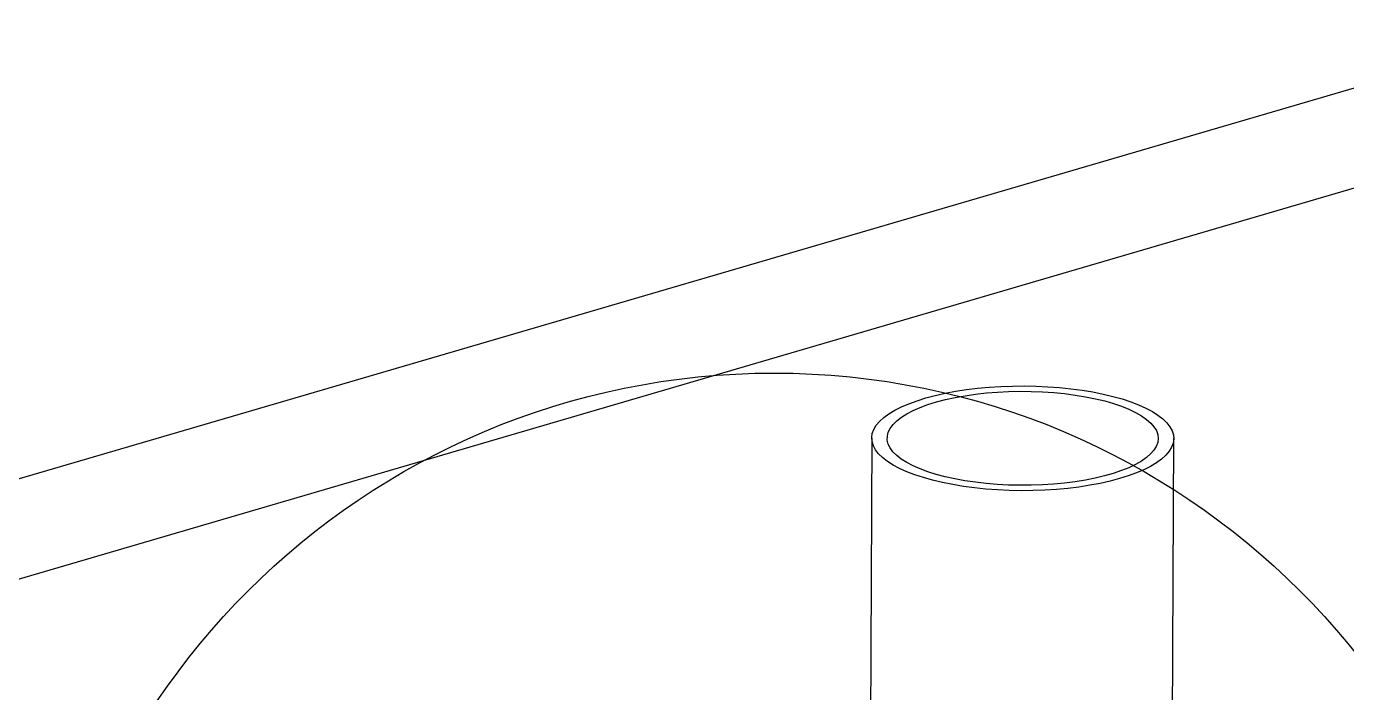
# Model space of a CAD drawing. Header units: millimetres. Extents: x 0 to 42050, y 0 to 29700.
# Drawn here: x 8233 to 11200, y 13352 to 14850 of the extents above; entities that cross this region are included whole.
import ezdxf

# ---------------------------------------------------------------- set-up
doc = ezdxf.new("R2010")
doc.units = ezdxf.units.MM
doc.header["$LTSCALE"] = 50

msp = doc.modelspace()

# ---------------------------------------------------------------- linework, layer by layer
at = {"color": 7, "linetype": 'Continuous', "lineweight": 25}
for p, q in [((11689.9, 14850), (7546.3, 13636.7)), ((11847.5, 14670.7), (7703.9, 13457.4)), ((10132.5, 13924.4), (10125.8, 12266.7)), ((10804.9, 12348.8), (10811.4, 13923.4))]:
    msp.add_line(p, q, dxfattribs=at)
at = {"color": 7, "linetype": 'Continuous', "lineweight": 25, "elevation": 0, "flags": 128}
for points in [[(10167.9, 13872), (10157, 13880.4), (10148, 13889.2), (10141.1, 13898.1), (10136.2, 13907.2), (10133.3, 13916.4), (10132.6, 13925.6), (10133.9, 13934.9), (10137.3, 13944), (10142.8, 13953.1), (10150.3, 13962), (10159.8, 13970.6), (10171.3, 13978.9), (10184.5, 13986.9), (10199.6, 13994.5), (10216.3, 14001.7), (10234.6, 14008.4), (10254.4, 14014.6), (10275.5, 14020.2), (10297.8, 14025.2), (10321.2, 14029.6), (10345.5, 14033.4), (10370.6, 14036.5), (10396.4, 14038.8), (10422.5, 14040.5), (10449, 14041.5), (10475.7, 14041.7), (10502.3, 14041.2), (10528.7, 14040), (10554.8, 14038), (10580.4, 14035.4), (10605.3, 14032.1), (10629.4, 14028.1), (10652.5, 14023.4), (10674.5, 14018.2), (10695.2, 14012.3), (10714.6, 14006), (10732.4, 13999.1), (10748.7, 13991.7), (10763.3, 13984), (10776, 13975.8), (10786.9, 13967.4), (10795.9, 13958.6), (10802.8, 13949.7), (10807.7, 13940.6), (10810.6, 13931.4), (10811.3, 13922.2), (10810, 13912.9), (10806.6, 13903.8), (10801.1, 13894.7), (10793.6, 13885.8), (10784.1, 13877.2), (10772.7, 13868.9), (10759.4, 13860.9), (10744.3, 13853.3), (10727.6, 13846.1), (10709.3, 13839.4), (10689.5, 13833.2), (10668.4, 13827.6), (10646.1, 13822.6), (10622.7, 13818.2), (10598.4, 13814.4), (10573.3, 13811.3), (10547.6, 13809), (10521.4, 13807.3), (10494.9, 13806.3), (10468.2, 13806.1), (10441.6, 13806.6), (10415.2, 13807.8), (10389.1, 13809.8), (10363.5, 13812.4), (10338.6, 13815.7), (10314.6, 13819.7), (10291.4, 13824.4), (10269.4, 13829.6), (10248.7, 13835.5), (10229.3, 13841.8), (10211.5, 13848.7), (10195.2, 13856.1), (10180.6, 13863.8), (10167.9, 13872)], [(10199.1, 13877.3), (10188.7, 13885.4), (10180.3, 13893.8), (10174, 13902.4), (10169.8, 13911.1), (10167.6, 13919.9), (10167.7, 13928.8), (10169.8, 13937.6), (10174.1, 13946.3), (10180.4, 13954.9), (10188.8, 13963.2), (10199.2, 13971.3), (10211.5, 13979), (10225.6, 13986.4), (10241.5, 13993.3), (10259, 13999.7), (10277.9, 14005.6), (10298.3, 14011), (10319.8, 14015.7), (10342.4, 14019.7), (10365.9, 14023.1), (10390.2, 14025.8), (10415, 14027.8), (10440.3, 14029.1), (10465.7, 14029.6), (10491.2, 14029.4), (10516.6, 14028.4), (10541.7, 14026.7), (10566.2, 14024.3), (10590.1, 14021.2), (10613.2, 14017.4), (10635.3, 14012.9), (10656.2, 14007.8), (10675.9, 14002.2), (10694.1, 13995.9), (10710.7, 13989.2), (10725.7, 13982), (10738.9, 13974.4), (10750.3, 13966.5), (10759.6, 13958.2), (10767, 13949.7), (10772.3, 13941.1), (10775.5, 13932.3), (10776.5, 13923.4), (10775.4, 13914.6), (10772.2, 13905.8), (10766.9, 13897.2), (10759.5, 13888.7), (10750.1, 13880.5), (10738.8, 13872.6), (10725.6, 13865), (10710.5, 13857.9), (10693.9, 13851.2), (10675.6, 13845), (10656, 13839.4), (10635, 13834.4), (10612.9, 13830), (10589.8, 13826.3), (10565.9, 13823.2), (10541.3, 13820.9), (10516.3, 13819.3), (10490.9, 13818.4), (10465.4, 13818.2), (10440, 13818.8), (10414.7, 13820.1), (10389.9, 13822.2), (10365.6, 13825), (10342.1, 13828.4), (10319.5, 13832.6), (10298, 13837.4), (10277.7, 13842.7), (10258.7, 13848.7), (10241.3, 13855.2), (10225.5, 13862.1), (10211.4, 13869.5), (10199.1, 13877.3)]]:
    msp.add_lwpolyline(points, dxfattribs=at)
at = {"color": 1}
msp.add_circle((9912.9, 12398.9), 1671.7, dxfattribs=at)

doc.saveas('drawing.dxf')
